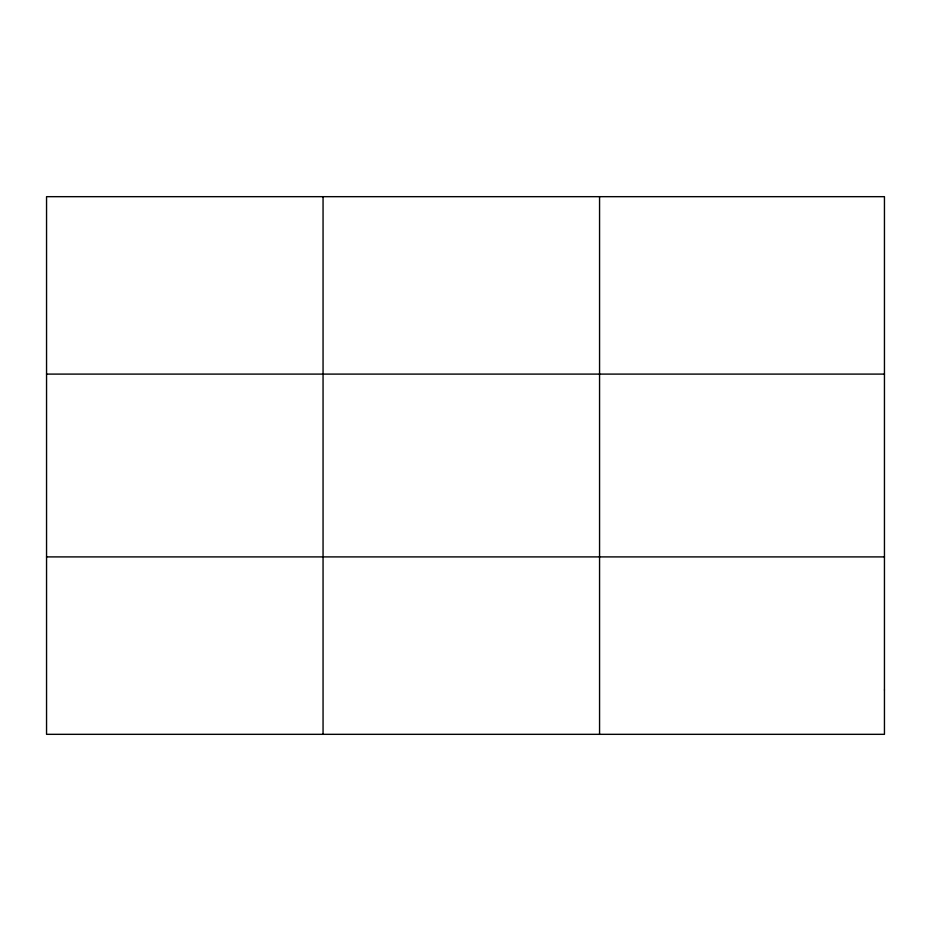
<?xml version="1.0" encoding="UTF-8"?>
<svg xmlns="http://www.w3.org/2000/svg" width="931" height="931" viewBox="0 0 931 931"><rect width="100%" height="100%" fill="white"/><g stroke="black" fill="none" stroke-linecap="round" stroke-linejoin="round"><path stroke-width="1.4" d="M323.057 196.674L323.057 734.326M599.564 196.674L599.564 734.326M46.55 374.099L884.45 374.099M46.55 556.901L884.45 556.901M884.45 689.976L884.45 734.326L46.55 734.326L46.55 196.674L884.45 196.674L884.45 689.976"/></g></svg>
